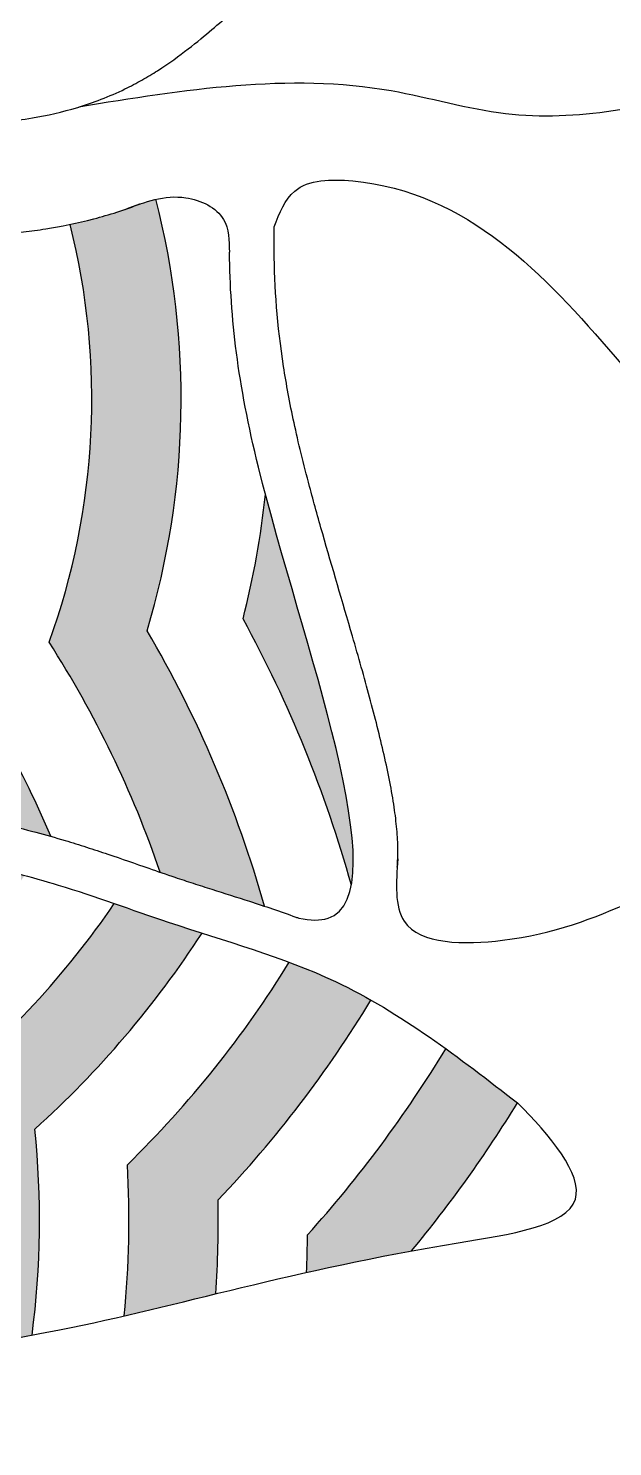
# Model space of a CAD drawing. Header units: millimetres. Extents: x 2483 to 3130, y 1137 to 1428.
# Drawn here: x 2621.2 to 2699.6, y 1137.4 to 1327.9 of the extents above; entities that cross this region are included whole.
import ezdxf

# ---------------------------------------------------------------- set-up
doc = ezdxf.new("R2010")
doc.units = ezdxf.units.MM

msp = doc.modelspace()

# ---------------------------------------------------------------- hatches: boundary and pattern name
h = msp.add_hatch(color=256)
h.dxf.hatch_style = 1
edge = h.paths.add_edge_path()
edge.add_spline(control_points=[(2620.698366093866, 1214.143206657129), (2618.50897721706, 1214.725965253824), (2614.187647174786, 1215.759097920625), (2609.834430394525, 1216.589358140861), (2607.697812859793, 1216.980467882569)], knot_values=[127.620536896447, 127.620536896447, 127.620536896447, 127.620536896447, 134.413307139255, 140.9332693167266, 140.9332693167266, 140.9332693167266, 140.9332693167266], degree=3, periodic=0)
edge.add_arc((2533.706947337746, 1278.147058594316), 96.0000000000004, 300.2736768266732, 320.42022334983454, ccw=False)
edge.add_arc((2502.689786253603, 1167.86257847656), 84.00000000000006, -14.239849164444877, 19.020589096076208, ccw=False)
edge.add_spline(control_points=[(2584.108844620464, 1147.200126186146), (2588.365041435542, 1147.688055951437), (2592.588170638723, 1148.18023399883), (2596.757333230432, 1148.697594632005)], knot_values=[112.0083915872595, 112.0083915872595, 112.0083915872595, 112.0083915872595, 124.6694013598265, 124.6694013598265, 124.6694013598265, 124.6694013598265], degree=3, periodic=0)
edge.add_arc((2502.689786253604, 1167.86257847656), 95.99999999999983, 348.484369832625, 373.3296334963377)
edge.add_arc((2533.706947337747, 1278.147058594316), 107.9999999999999, 305.2921690933505, 323.6562599186352)
edge = h.paths.add_edge_path()
edge.add_spline(control_points=[(2644.510621139247, 1206.407628208434), (2642.994218977446, 1206.889936800871), (2639.039919973985, 1208.156543175722), (2635.140179294655, 1209.533328101893), (2632.732300021305, 1210.368156818788)], knot_values=[153.5549942419924, 153.5549942419924, 153.5549942419924, 153.5549942419924, 158.3055153348447, 165.9543537232853, 165.9543537232853, 165.9543537232853, 165.9543537232853], degree=3, periodic=0)
edge.add_arc((2533.706947337746, 1278.147058594315), 120, 309.0618791120553, 325.6099169518409, ccw=False)
edge.add_arc((2502.689786253603, 1167.86257847656), 108.0000000000004, -9.319690029592778, 9.114779414646819, ccw=False)
edge.add_spline(control_points=[(2609.264199433545, 1150.372739845203), (2613.49678267205, 1150.991213329702), (2617.6467690461, 1151.660699261687), (2621.690091718754, 1152.405305133547)], knot_values=[137.5207579200151, 137.5207579200151, 137.5207579200151, 137.5207579200151, 150.7916316454585, 150.7916316454585, 150.7916316454585, 150.7916316454585], degree=3, periodic=0)
edge.add_arc((2502.689786253603, 1167.862578476561), 119.9999999999999, 352.5991324998608, 365.8446574979534)
edge.add_arc((2533.706947337746, 1278.147058594316), 131.9999999999999, 312.0197426654964, 327.0791103694992)
edge = h.paths.add_edge_path()
edge.add_spline(control_points=[(2667.186608275738, 1197.405618702036), (2665.628505668513, 1198.287847830077), (2662.0621815, 1200.154187886187), (2658.331116412211, 1201.691857603963), (2656.226054322389, 1202.482876687116)], knot_values=[178.2789692556262, 178.2789692556262, 178.2789692556262, 178.2789692556262, 183.6847591656331, 190.4449937506018, 190.4449937506018, 190.4449937506018, 190.4449937506018], degree=3, periodic=0)
edge.add_arc((2533.706947337746, 1278.147058594316), 144.0000000000003, 314.41251451447704, 328.301747076832, ccw=False)
edge.add_arc((2502.689786253603, 1167.862578476561), 132, -5.595817233964908, 3.223469161512014, ccw=False)
edge.add_spline(control_points=[(2634.060743049109, 1154.991226153148), (2638.110697226308, 1155.925918302417), (2642.152091197519, 1156.923532460556), (2646.347945664958, 1157.946266937391)], knot_values=[164.6646969356746, 164.6646969356746, 164.6646969356746, 164.6646969356746, 178.4974555014604, 178.4974555014604, 178.4974555014604, 178.4974555014604], degree=3, periodic=0)
edge.add_arc((2502.689786253604, 1167.862578476559), 143.9999999999991, 356.0512999113427, 361.0704095623331)
edge.add_arc((2533.706947337746, 1278.147058594315), 155.9999999999993, 316.3930233603217, 328.8303842361409)
edge = h.paths.add_edge_path()
edge.add_spline(control_points=[(2686.868995846934, 1183.588151576155), (2683.685641476152, 1186.056747568902), (2680.502287105371, 1188.525343561649), (2677.254324927188, 1190.865042192341)], knot_values=[202.4675027062139, 202.4675027062139, 202.4675027062139, 202.4675027062139, 214.414360493133, 214.414360493133, 214.414360493133, 214.414360493133], degree=3, periodic=0)
edge.add_arc((2533.706947337746, 1278.147058594315), 167.9999999999992, 318.0620982219449, 328.6988801715317, ccw=False)
edge.add_arc((2502.689786253603, 1167.862578476565), 156.0000000000012, 357.4132651179005, 359.2675920397356, ccw=False)
edge.add_spline(control_points=[(2658.530829344758, 1160.822032455053), (2662.915833234329, 1161.805774189195), (2667.575772402992, 1162.780618319133), (2672.6498813156, 1163.714278773034)], knot_values=[191.3066092016678, 191.3066092016678, 191.3066092016678, 191.3066092016678, 204.4309286822646, 204.4309286822646, 204.4309286822646, 204.4309286822646], degree=3, periodic=0)
edge.add_arc((2533.706947337746, 1278.147058594316), 180.0000000000005, 320.5252827532544, 328.3097230701752)
edge = h.paths.add_edge_path()
edge.add_arc((2533.706947337747, 1278.147058594316), 83.9999999999998, 336.0566219388443, 375.1733686430577)
edge.add_spline(control_points=[(2614.778560928299, 1300.133269496253), (2614.591259187981, 1300.124680776238), (2614.40510365408, 1300.116703448241), (2613.012170896885, 1300.060920085922), (2611.850319001778, 1300.037224148054), (2609.829587394974, 1300.024111847938), (2608.954190769898, 1300.029203155172), (2607.273864024234, 1300.052595991788), (2606.464201709814, 1300.070866154831), (2605.169890636332, 1300.107354166473), (2604.668994406143, 1300.123451525489), (2603.695330312147, 1300.157173884481), (2603.222193153818, 1300.174790431101), (2602.586690779901, 1300.199308474893), (2602.413497662492, 1300.206083237626), (2602.242349857506, 1300.212837562087)], knot_values=[234.9063835238621, 234.9063835238621, 234.9063835238621, 234.9063835238621, 235.2495275517853, 235.2495275517853, 237.4889355456455, 237.4889355456455, 239.3181266239894, 239.3181266239894, 241.1473177023333, 241.1473177023333, 242.3535846476054, 242.3535846476054, 243.5598515928774, 243.5598515928774, 244.0194121454019, 244.0194121454019, 244.0194121454019, 244.0194121454019], degree=3, periodic=0)
edge.add_arc((2533.706947337746, 1278.147058594316), 72.0000000000001, -29.414144750650223, 17.846573480251777, ccw=False)
edge.add_arc((2502.689786253604, 1167.86257847656), 120.0000000000001, 27.229903928614476, 38.63567187497853, ccw=False)
edge.add_spline(control_points=[(2609.39110817664, 1222.770026968332), (2610.609715637444, 1222.544929918744), (2611.836208935937, 1222.312046057055), (2614.585988245168, 1221.762283430939), (2616.116082352865, 1221.436035137372), (2619.163412692047, 1220.73228386581), (2620.683734244665, 1220.355485418528), (2622.871093015369, 1219.774014430286), (2623.542432729487, 1219.590162280153), (2624.21253939808, 1219.401112295311)], knot_values=[128.2348248742962, 128.2348248742962, 128.2348248742962, 128.2348248742962, 131.8954677774063, 131.8954677774063, 136.3931024597487, 136.3931024597487, 140.8907371420911, 140.8907371420911, 142.8869487877295, 142.8869487877295, 142.8869487877295, 142.8869487877295], degree=3, periodic=0)
edge.add_arc((2502.689786253603, 1167.86257847656), 131.9999999999998, 22.98209422077136, 35.25600052406796)
edge = h.paths.add_edge_path()
edge.add_arc((2533.706947337746, 1278.147058594316), 108.0000000000009, 343.2432243778454, 374.3794042036919)
edge.add_spline(control_points=[(2638.323576659992, 1304.967962181837), (2636.927807641327, 1304.65074978888), (2635.560846983206, 1304.136794590009), (2634.193886325084, 1303.622839391138)], knot_values=[0, 0, 0, 0, 4.285220427099667, 4.285220427099667, 4.285220427099667, 4.285220427099667], degree=3, periodic=0)
edge.add_spline(control_points=[(2636.264565845653, 1304.374801414205), (2635.569772780022, 1304.107593511962), (2634.879156993098, 1303.857301226049), (2634.193886325078, 1303.622839391137)], knot_values=[253.9826592727421, 253.9826592727421, 253.9826592727421, 253.9826592727421, 254.9073701124874, 254.9073701124874, 254.9073701124874, 254.9073701124874], degree=3, periodic=0)
edge.add_spline(control_points=[(2634.193886325078, 1303.622839391137), (2632.764786098748, 1303.13388009815), (2631.358932419862, 1302.713769288572), (2628.902922761326, 1302.067364891399), (2627.838772428853, 1301.818537779041), (2626.797840243811, 1301.600963556)], knot_values=[250.5306041838057, 250.5306041838057, 250.5306041838057, 250.5306041838057, 252.4590457938783, 252.4590457938783, 253.982659272742, 253.982659272742, 253.982659272742, 253.982659272742], degree=3, periodic=0)
edge.add_arc((2533.706947337746, 1278.147058594315), 96.00000000000075, -19.892207107837407, 14.141149772106019, ccw=False)
edge.add_arc((2502.689786253603, 1167.862578476561), 144.0000000000001, 18.92941922540922, 32.61763162536141, ccw=False)
edge.add_spline(control_points=[(2638.90210997364, 1214.576632751349), (2639.561383692707, 1214.349178275175), (2640.218063345417, 1214.124296533511), (2641.688584486906, 1213.627429515025), (2642.50014257531, 1213.358553532047), (2644.144865720648, 1212.822970020797), (2644.974417082021, 1212.556991456829), (2647.481254366386, 1211.758034623231), (2649.176723405084, 1211.22413594624), (2651.551726594884, 1210.45554788495), (2652.218367249493, 1210.237593904507), (2652.886762503183, 1210.015494454974)], knot_values=[158.0135079123429, 158.0135079123429, 158.0135079123429, 158.0135079123429, 160.1305679019957, 160.1305679019957, 162.7695837252647, 162.7695837252647, 165.4085995485337, 165.4085995485337, 170.6866311950716, 170.6866311950716, 172.7363797738264, 172.7363797738264, 172.7363797738264, 172.7363797738264], degree=3, periodic=0)
edge.add_arc((2502.689786253603, 1167.86257847656), 156.0000000000001, 15.67682295409743, 30.4876685221748)
h = msp.add_hatch(color=256)
h.dxf.hatch_style = 1
edge = h.paths.add_edge_path()
edge.add_spline(control_points=[(2664.559266961885, 1212.83224842455), (2666.410105422511, 1222.788226736418), (2657.943587246646, 1246.737051445859), (2653.021711450793, 1265.341315169525)], knot_values=[192.8862550865528, 192.8862550865528, 192.8862550865528, 192.8862550865528, 237.7065246197363, 237.7065246197363, 237.7065246197363, 237.7065246197363], degree=3, periodic=0)
edge.add_arc((2533.706947337746, 1278.147058594316), 120.0000000000011, 345.7488584538237, 353.87404310839895, ccw=False)
edge.add_arc((2502.689786253603, 1167.862578476561), 168.0000000000005, 15.526058077600396, 28.72575044253381, ccw=False)

# ---------------------------------------------------------------- linework, layer by layer
for centre, radius, start, end in [((2533.706947337746, 1278.147058594316), 108.0000000000008, 343.2432243778476, 14.37940420368448), ((2533.706947337746, 1278.147058594316), 96.00000000000081, 340.107792892154, 14.14114977210279), ((2533.706947337746, 1278.147058594316), 120.0000000000008, 345.7488584538273, 353.8741800295235), ((2502.689786253603, 1167.86257847656), 168, 15.52605807759804, 28.72575044252627), ((2502.689786253603, 1167.86257847656), 156, 15.67682295409198, 30.48766852217561), ((2502.689786253603, 1167.86257847656), 132, 22.98209422077126, 35.25600052407331), ((2502.689786253603, 1167.86257847656), 144, 18.92941922541117, 32.61763162536145), ((2533.706947337746, 1278.147058594316), 120, 309.0618791120568, 325.6099169518458), ((2533.706947337746, 1278.147058594316), 132, 312.0197426654997, 327.0791103695001), ((2533.706947337746, 1278.147058594316), 144, 314.4125145144819, 328.3017470768297), ((2533.706947337746, 1278.147058594316), 156, 316.3930233603332, 328.83038423614), ((2533.706947337746, 1278.147058594316), 168, 318.0620982219533, 328.6988801715278), ((2533.706947337746, 1278.147058594316), 180, 320.5252827532483, 328.3097230701778), ((2502.689786253603, 1167.86257847656), 120, 352.5991324998636, 5.844657497958778), ((2502.689786253603, 1167.86257847656), 132, 354.4041827660418, 3.223469161512174), ((2502.689786253603, 1167.86257847656), 144, 356.0512999113428, 1.07040956233351), ((2502.689786253603, 1167.86257847656), 156, 357.4132651179028, 359.2675920397429)]:
    msp.add_arc(centre, radius, start, end)
for points, knots in [([(2521.87524944917, 1362.811367163921), (2521.890877414148, 1362.796566365305), (2521.924965722824, 1362.763164523778), (2522.083394897755, 1362.588855472965), (2522.263341207833, 1362.373741697333), (2522.752827826819, 1361.687672247633), (2523.061004635523, 1361.217598931532), (2523.781017108348, 1360.019400034978), (2524.192480711311, 1359.292081779309), (2525.11747409133, 1357.60209176385), (2525.631009509251, 1356.639724522411), (2526.417269065579, 1355.189921710538), (2526.634415110248, 1354.79178932534), (2527.049604964909, 1354.039408487783), (2527.243324532963, 1353.691755477742), (2527.633434438799, 1352.999172793065), (2527.830982481279, 1352.652111849342), (2528.431392913854, 1351.608972041658), (2528.842015709499, 1350.910936016769), (2530.107432286849, 1348.811805893414), (2530.995667461592, 1347.405656395632), (2533.620352118962, 1343.485054690081), (2535.471449224353, 1340.971403819822), (2539.626373752244, 1336.054340651692), (2541.931525904394, 1333.648837856365), (2545.752179549534, 1330.324236374536), (2547.035328121599, 1329.295954943409), (2548.976202711853, 1327.886403841996), (2549.576602550266, 1327.468873204652), (2550.780586991892, 1326.667357687451), (2551.386860106566, 1326.281299044015), (2553.215527595717, 1325.166228844338), (2554.447679512774, 1324.480412311503), (2558.365426367184, 1322.480077866665), (2561.070862599506, 1321.363770430467), (2566.438370164051, 1319.525195948056), (2569.101321624034, 1318.801756619429), (2574.344035034675, 1317.635204565549), (2576.924666873222, 1317.19185759709), (2581.988361796083, 1316.492022300053), (2584.471896805386, 1316.235664790619), (2590.509038136964, 1315.739194049689), (2593.999240810457, 1315.566273414863), (2598.538664922539, 1315.37276920139), (2599.713993644108, 1315.325981824869), (2601.407765678449, 1315.258262754187), (2601.94006281879, 1315.236746703049), (2603.03938607053, 1315.192911652363), (2603.601067645315, 1315.170935031556), (2605.321477442481, 1315.108294811739), (2606.51545581236, 1315.07075731031), (2609.821003111691, 1315.011443946888), (2612.015013977149, 1315.015040300901), (2616.673974349056, 1315.24413309419), (2619.141356153345, 1315.469019959976), (2623.698621509669, 1316.239434118272), (2625.730942883202, 1316.693014206182), (2629.899599433978, 1317.955424865726), (2632.036461347047, 1318.766107933023), (2634.936235035463, 1320.174711012616), (2635.713655796152, 1320.583733007625), (2637.172999293311, 1321.408472562701), (2637.864089841885, 1321.827397074214), (2640.070302292298, 1323.237522611128), (2641.424243847503, 1324.227630727655), (2643.833977624416, 1326.098046670714), (2644.89066887871, 1326.979679095547), (2646.771516151839, 1328.572939905863), (2647.595743791541, 1329.284986772201), (2649.032357969083, 1330.495957153647), (2649.644530777966, 1330.9944236058), (2650.635958519792, 1331.752960059874), (2651.014155595488, 1332.011826027672), (2651.348076659467, 1332.22044747916), (2651.421137966724, 1332.262843884672), (2651.492635743403, 1332.30250059673), (2651.510002296987, 1332.311770053115), (2651.54301616994, 1332.328981302866), (2651.569789770151, 1332.342439978243), (2651.652303183936, 1332.381191357101), (2651.705806329926, 1332.405312572955), (2651.905555839281, 1332.490111198182), (2652.091298915763, 1332.563144491051), (2652.777433211717, 1332.804609884644), (2653.411834982979, 1332.999695479623), (2655.046219410258, 1333.442198647896), (2656.044864263255, 1333.689544679323), (2658.376084349386, 1334.268650745435), (2659.708793898618, 1334.600462865759), (2661.590529814426, 1335.12984692977), (2661.996720528119, 1335.247324353663), (2662.953190504094, 1335.533976357385), (2663.493672598609, 1335.703253507555), (2664.562154211995, 1336.052195977768), (2665.092387757496, 1336.232524577081), (2666.670904155603, 1336.790269687633), (2667.706987556773, 1337.184441833787), (2670.765734780804, 1338.427567735054), (2672.738715481368, 1339.337022442579), (2678.430374776875, 1342.243388986639), (2681.95585479783, 1344.427923073661), (2688.546157945114, 1349.09264478086), (2691.61240022841, 1351.573574535606), (2695.613789379846, 1355.126334782505), (2696.71336366814, 1356.140243456599), (2698.360420372165, 1357.709280988043), (2698.927728358267, 1358.259414664568), (2700.538078400225, 1359.846821586959), (2701.596206299794, 1360.921853407061), (2704.674413609534, 1364.186171747327), (2706.69550312444, 1366.499663159439), (2709.572987865794, 1370.244253215601), (2710.484663316483, 1371.502987397532), (2712.054053045149, 1373.833516830569), (2712.723332243157, 1374.884558255827), (2714.015482598328, 1377.049640595331), (2714.632795075269, 1378.153954656122), (2716.393652738317, 1381.530207361754), (2717.446389391097, 1383.865559695927), (2718.868091126682, 1387.613758740031), (2719.332213726561, 1388.972029050611), (2720.069358149854, 1391.402144146198), (2720.361494032495, 1392.464399469413), (2720.836806792865, 1394.39588827221), (2721.030064554975, 1395.260616782829), (2721.308957156674, 1396.652065054792), (2721.406500234679, 1397.173994469068), (2721.568836949104, 1398.111461944529), (2721.635816979858, 1398.524532951119), (2721.758957584961, 1399.333048431145), (2721.815564066628, 1399.73091709611), (2721.972527139921, 1400.904976061634), (2722.060073840935, 1401.661600757298), (2722.286095858601, 1403.851227669652), (2722.388684355359, 1405.20408672303), (2722.558216083299, 1407.688176265504), (2722.625142397535, 1408.819610635606), (2722.760936861303, 1410.848203268842), (2722.82989650382, 1411.745200042448), (2722.983563067516, 1413.285628538733), (2723.068347069006, 1413.928425871623), (2723.24036023996, 1414.945934974581), (2723.327143520321, 1415.319495912395), (2723.416017486562, 1415.637510718686), (2723.434118650744, 1415.69758750168), (2723.464136722459, 1415.791713524953), (2723.477587128066, 1415.831660014976), (2723.509154128588, 1415.920713034231), (2723.526542464819, 1415.967534264813), (2723.584083730057, 1416.115071298818), (2723.629626915562, 1416.222893002642), (2723.791906391637, 1416.574970895236), (2723.93460597724, 1416.848155631965), (2724.42626508551, 1417.664330847401), (2724.85088871117, 1418.266497633546), (2725.949700661724, 1419.577658942739), (2726.62292997, 1420.285561706709), (2728.179135377948, 1421.726856612924), (2729.061450959149, 1422.460110185733), (2730.545757260702, 1423.571672720911), (2731.097752578773, 1423.962982172134), (2732.172129644332, 1424.68511729602), (2732.670589345495, 1425.004041675533), (2733.633371540401, 1425.588066373994), (2734.099592981346, 1425.85443338999), (2735.443862571488, 1426.575224815649), (2736.266652952269, 1426.950076161319), (2737.728282672339, 1427.507729040786), (2738.365515837175, 1427.690956567689), (2739.071954189289, 1427.838899174479), (2739.222172992614, 1427.866306570691), (2739.654259788742, 1427.934186683873), (2739.967660257488, 1427.968180599778), (2740.652095746702, 1428.00642590278), (2741.022456205058, 1428.010510809664), (2742.251623742312, 1427.964880004302), (2743.202661084231, 1427.8497356285), (2745.264478716292, 1427.409247087608), (2746.373896834197, 1427.084038760111), (2748.065381125241, 1426.446069068164), (2748.633280435279, 1426.209397748002), (2750.195379506581, 1425.494322180811), (2751.13430813125, 1424.980529906401), (2752.743655853158, 1423.944797394379), (2753.412567340136, 1423.423521267793), (2754.335318071869, 1422.577575147707), (2754.644967295852, 1422.235661341371), (2754.929808700428, 1421.872600222554), (2754.986073970323, 1421.796692594956), (2755.070226060484, 1421.677233271807), (2755.101469031788, 1421.631025947246), (2755.187155175079, 1421.499432565317), (2755.257137325523, 1421.384910270277), (2755.426362164239, 1421.081015269327), (2755.524328363924, 1420.893516479675), (2755.870156845721, 1420.177437608229), (2756.157260804159, 1419.505439471984), (2756.799513965449, 1417.806531734641), (2757.154345373677, 1416.781204435146), (2757.947306529838, 1414.414386032801), (2758.385500577547, 1413.073220211479), (2759.102792005596, 1411.001188443408), (2759.319408827635, 1410.388200826194), (2759.701814976047, 1409.342593935026), (2759.858753862802, 1408.922226954242), (2760.162660905954, 1408.129330828472), (2760.30764568453, 1407.759312584329), (2760.598817580524, 1407.032398080303), (2760.746170205974, 1406.672323115029), (2761.192916209335, 1405.602125427017), (2761.496991569641, 1404.902036013671), (2762.423266142564, 1402.840685215375), (2763.059409774913, 1401.518389689164), (2765.11296655935, 1397.451105618414), (2766.556176873549, 1394.887289443589), (2769.322969850167, 1390.123033020873), (2770.647011820656, 1387.921751054608), (2773.046716248402, 1383.814018960095), (2774.121942433646, 1381.908245705585), (2775.297619496951, 1379.622771870765), (2775.546590796016, 1379.1240504204), (2775.953372043703, 1378.280515629911), (2776.116750994328, 1377.932429836089), (2776.441852023342, 1377.22031067496), (2776.602106574741, 1376.859434255157), (2777.076092611131, 1375.762471097047), (2777.383043173579, 1375.012032372605), (2778.277703877381, 1372.704977724682), (2778.839100264261, 1371.092443645854), (2780.39562898064, 1366.157812913251), (2781.301742999822, 1362.650469943916), (2782.969447576035, 1355.272941551423), (2783.731238171272, 1351.404337318868), (2784.859172074571, 1345.560187841341), (2785.220369986304, 1343.67346344556), (2785.827729804487, 1340.572620333918), (2786.066269516967, 1339.370157712894), (2786.567518593161, 1336.920693851408), (2786.829818011638, 1335.676331220568), (2787.768797943203, 1331.429274670206), (2788.526648554499, 1328.322939684653), (2790.394608975381, 1321.846518447116), (2791.505454054652, 1318.478957716397), (2792.89130945186, 1314.896909868214), (2792.931109159658, 1314.794322156648), (2793.022167637721, 1314.561769586217), (2793.072561300977, 1314.434044592754), (2793.239787144426, 1314.016555877866), (2793.372387407516, 1313.692618180432), (2793.764057413175, 1312.786996090197), (2794.051648667938, 1312.154541176241), (2794.81998157811, 1310.671379796827), (2795.29991031584, 1309.818777609592), (2796.439362741673, 1308.126790407732), (2797.0262542709, 1307.33570282366), (2798.484388197468, 1305.662507015611), (2799.357824050915, 1304.779166295383), (2800.725684586142, 1303.647107379163), (2801.054994302152, 1303.388908425499), (2801.68541618303, 1302.9240462994), (2801.982467730412, 1302.715793192937), (2802.574951508273, 1302.321430192546), (2802.872959016831, 1302.133317561829), (2803.768577913137, 1301.596490547723), (2804.367667189473, 1301.275452974321), (2806.08314770233, 1300.448124021781), (2807.179847848434, 1300.034487102334), (2809.242660534586, 1299.40580333771), (2810.209357984309, 1299.189495897483), (2811.989915892408, 1298.885405498859), (2812.804600466852, 1298.797246483009), (2814.290391203887, 1298.695213683705), (2814.962006980222, 1298.681415199358), (2816.550086873772, 1298.695733608602), (2817.36975756788, 1298.753113141415), (2818.762862468048, 1298.88455063649), (2819.336613443628, 1298.959775764409), (2820.278613499952, 1299.092661526967), (2820.646811233661, 1299.150765892902), (2821.042946114533, 1299.212150209888), (2821.147791871207, 1299.228302912758), (2821.285921813798, 1299.249104756634), (2821.330408038086, 1299.255640254251), (2821.398146569602, 1299.26534402761), (2821.4317160127, 1299.270000273104), (2821.531645858693, 1299.283416425258), (2821.597227258726, 1299.291624711281), (2821.791845521373, 1299.314282951249), (2821.918753332806, 1299.32678220194), (2822.299097614134, 1299.357824349697), (2822.552282229802, 1299.370126541103), (2823.256493954926, 1299.382161847), (2823.74008089592, 1299.370589559687), (2824.631415613386, 1299.314715581825), (2824.947745793296, 1299.290451498501), (2825.524760472733, 1299.239343861668), (2825.767620115289, 1299.216210563482), (2826.243396139991, 1299.168370634935), (2826.473485557855, 1299.144341716609), (2826.926296738259, 1299.0954209536), (2827.152458617278, 1299.070153467542), (2827.830031117952, 1298.991872774305), (2828.280529003628, 1298.936380233331), (2829.626898233599, 1298.759568896789), (2830.517646955677, 1298.627896138203), (2833.157457494077, 1298.188817434486), (2834.873915085645, 1297.836952819876), (2838.538177382446, 1296.913382904208), (2840.446088671157, 1296.309290227674), (2843.940660708899, 1294.927856072702), (2845.52567120845, 1294.15199311046), (2847.200821301161, 1293.144066284529), (2847.458713250927, 1292.982725962002), (2847.917372335311, 1292.684431856899), (2848.120049679424, 1292.548332191536), (2848.441463580693, 1292.325500027282), (2848.562560457526, 1292.239869154937), (2848.786484012463, 1292.078368491931), (2848.889652412251, 1292.002664478768), (2849.056222347499, 1291.878308885747), (2849.115631415641, 1291.833489505149), (2849.269067617032, 1291.716537460106), (2849.360481381072, 1291.646336729342), (2849.678513402254, 1291.40126653322), (2849.948536360774, 1291.191816869908), (2850.754213872262, 1290.579123392339), (2851.353056874707, 1290.130346046233), (2852.865845256555, 1289.094551618307), (2853.78096625728, 1288.505687607512), (2855.338384647933, 1287.65971844093), (2855.802078654438, 1287.421942394842), (2856.619688574759, 1287.034536609121), (2856.953917486266, 1286.883687382827), (2857.600616658313, 1286.608576124661), (2857.908143861492, 1286.484292753718), (2858.517246888356, 1286.251087994197), (2858.822002016976, 1286.140771987792), (2859.735241310158, 1285.828450949555), (2860.342656018848, 1285.645124222011), (2862.148853324079, 1285.16587648989), (2863.348284662184, 1285.067375605737), (2865.605600427623, 1284.644882190464), (2866.698785490005, 1284.573022370095), (2868.777998945866, 1284.540015781599), (2869.764342532573, 1284.578641209788), (2872.246249597948, 1284.779251755911), (2873.647758205324, 1285.004123651021), (2876.201124557024, 1285.537181219122), (2877.354293292969, 1285.846243724793), (2879.462871697949, 1286.483751786166), (2880.418554998411, 1286.812879769365), (2882.133513266892, 1287.440929189455), (2882.898461277761, 1287.740846960831), (2883.590868060747, 1288.019132248125)], [149.5236378840183, 149.5236378840183, 149.5236378840183, 149.5236378840183, 151.1878247450749, 151.1878247450749, 154.4390922755405, 154.4390922755405, 157.690359806006, 157.690359806006, 160.9416273364716, 160.9416273364716, 164.1928948669371, 164.1928948669371, 165.3674284849722, 165.3674284849722, 166.3443859158526, 166.3443859158526, 167.321343346733, 167.321343346733, 169.2752582084937, 169.2752582084937, 173.1830879320152, 173.1830879320152, 180.1783444180067, 180.1783444180067, 187.1736009039981, 187.1736009039981, 190.447017861972, 190.447017861972, 191.8662920088134, 191.8662920088134, 193.2855661556549, 193.2855661556549, 196.1241144493379, 196.1241144493379, 202.2673863729655, 202.2673863729655, 208.4106582965932, 208.4106582965932, 214.5539302202208, 214.5539302202208, 220.6972021438485, 220.6972021438485, 229.8174382319891, 229.8174382319891, 233.0722406249102, 233.0722406249102, 234.5911103079399, 234.5911103079399, 236.1099799909695, 236.1099799909695, 239.1477193570288, 239.1477193570288, 244.2037754025862, 244.2037754025862, 249.2598314481435, 249.2598314481435, 253.062215710286, 253.062215710286, 256.8645999724286, 256.8645999724286, 258.2383854285761, 258.2383854285761, 259.6121708847235, 259.6121708847235, 262.859810961089, 262.859810961089, 266.1074510374544, 266.1074510374544, 269.3550911138198, 269.3550911138198, 272.6027311901852, 272.6027311901852, 275.8503712665507, 275.8503712665507, 277.1542824821079, 277.1542824821079, 277.7364606294954, 277.7364606294954, 278.6762999329786, 278.6762999329786, 279.6161392364619, 279.6161392364619, 281.4958178434284, 281.4958178434284, 284.9611256700388, 284.9611256700388, 288.4264334966492, 288.4264334966492, 291.8917413232596, 291.8917413232596, 292.8133888148965, 292.8133888148965, 294.0071030245732, 294.0071030245732, 295.2008172342499, 295.2008172342499, 297.5882456536032, 297.5882456536032, 302.3631024923099, 302.3631024923099, 311.8358894061964, 311.8358894061964, 321.308676320083, 321.308676320083, 325.0353232050516, 325.0353232050516, 327.0384083574464, 327.0384083574464, 330.795368774242, 330.795368774242, 337.9705955927448, 337.9705955927448, 341.3883639259246, 341.3883639259246, 344.0333112836613, 344.0333112836613, 346.678258641398, 346.678258641398, 351.9681533568714, 351.9681533568714, 354.8921332589839, 354.8921332589839, 357.1136271357115, 357.1136271357115, 358.8849799341936, 358.8849799341936, 359.9396909958136, 359.9396909958136, 360.7702935731813, 360.7702935731813, 361.6008961505491, 361.6008961505491, 363.2621013052846, 363.2621013052846, 366.5845116147556, 366.5845116147556, 369.9069219242265, 369.9069219242265, 373.2293322336975, 373.2293322336975, 376.5517425431685, 376.5517425431685, 379.8741528526394, 379.8741528526394, 380.8092948549834, 380.8092948549834, 381.6015302208519, 381.6015302208519, 382.3937655867204, 382.3937655867204, 383.9782363184575, 383.9782363184575, 387.1471777819316, 387.1471777819316, 392.400857242354, 392.400857242354, 397.6545367027763, 397.6545367027763, 402.9082161631987, 402.9082161631987, 405.8255440722684, 405.8255440722684, 408.4300189396677, 408.4300189396677, 411.034493807067, 411.034493807067, 416.2434435418656, 416.2434435418656, 421.4523932766642, 421.4523932766642, 422.9431002999219, 422.9431002999219, 425.9245143464371, 425.9245143464371, 428.9059283929524, 428.9059283929524, 435.1519711383668, 435.1519711383668, 441.3980138837811, 441.3980138837811, 444.4607964782147, 444.4607964782147, 450.2627511287018, 450.2627511287018, 456.0647057791889, 456.0647057791889, 460.7319877137424, 460.7319877137424, 462.0651568138372, 462.0651568138372, 462.9776502947555, 462.9776502947555, 464.8026372565922, 464.8026372565922, 466.6276242184288, 466.6276242184288, 470.5994290306397, 470.5994290306397, 474.5712338428505, 474.5712338428505, 478.5430386550614, 478.5430386550614, 480.1267613928938, 480.1267613928938, 481.1543449339393, 481.1543449339393, 482.0263557511826, 482.0263557511826, 482.8983665684258, 482.8983665684258, 484.6423882029124, 484.6423882029124, 488.1304314718855, 488.1304314718855, 495.7737547802566, 495.7737547802566, 503.4170780886277, 503.4170780886277, 511.0604013969988, 511.0604013969988, 513.2528291694177, 513.2528291694177, 514.8467512555524, 514.8467512555524, 516.440673341687, 516.440673341687, 519.6285175139562, 519.6285175139562, 526.0042058584946, 526.0042058584946, 538.3586421255098, 538.3586421255098, 550.7130783925251, 550.7130783925251, 556.4880877954104, 556.4880877954104, 560.1056257141942, 560.1056257141942, 563.723163632978, 563.723163632978, 572.234840013546, 572.234840013546, 580.746516394114, 580.746516394114, 580.9807114870363, 580.9807114870363, 581.2149065799586, 581.2149065799586, 581.6832967658031, 581.6832967658031, 582.3572844133191, 582.3572844133191, 583.0312720608351, 583.0312720608351, 583.5383792322849, 583.5383792322849, 584.0454864037347, 584.0454864037347, 584.1962749066685, 584.1962749066685, 584.3207533972894, 584.3207533972894, 584.4452318879104, 584.4452318879104, 584.6941888691523, 584.6941888691523, 585.1663311748541, 585.1663311748541, 585.638473480556, 585.638473480556, 586.1106157862578, 586.1106157862578, 586.5827580919596, 586.5827580919596, 587.3407851494871, 587.3407851494871, 588.0988122070147, 588.0988122070147, 588.8568392645423, 588.8568392645423, 589.216818679254, 589.216818679254, 589.4693816448003, 589.4693816448003, 589.7219446103466, 589.7219446103466, 590.2270705414393, 590.2270705414393, 591.2373224036246, 591.2373224036246, 593.2578261279954, 593.2578261279954, 596.4272778096694, 596.4272778096694, 597.9512372537039, 597.9512372537039, 598.9557273595511, 598.9557273595511, 599.8081103762697, 599.8081103762697, 600.6604933929883, 600.6604933929883, 602.3652594264255, 602.3652594264255, 605.7747914932999, 605.7747914932999, 612.5938556270486, 612.5938556270486, 620.9933874797335, 620.9933874797335, 629.3929193324185, 629.3929193324185, 630.96308343252, 630.96308343252, 632.2498377718222, 632.2498377718222, 633.0427025877519, 633.0427025877519, 633.7332861856004, 633.7332861856004, 634.1691763936755, 634.1691763936755, 634.6050666017505, 634.6050666017505, 635.4768470179008, 635.4768470179008, 636.7222011498648, 636.7222011498648, 637.9675552818287, 637.9675552818287, 638.4464972538241, 638.4464972538241, 638.7549530080162, 638.7549530080162, 639.0187148658848, 639.0187148658848, 639.2824767237535, 639.2824767237535, 639.8100004394909, 639.8100004394909, 640.8650478709657, 640.8650478709657, 641.9200953024405, 641.9200953024405, 642.9751427339153, 642.9751427339153, 644.7271608260355, 644.7271608260355, 646.4791789181558, 646.4791789181558, 648.231197010276, 648.231197010276, 649.9217897745114, 649.9217897745114, 649.9217897745114, 649.9217897745114]), ([(2567.35200130382, 1303.830918332326), (2567.446639832752, 1303.808702970881), (2567.541174818113, 1303.786662188932), (2569.99520969272, 1303.218351392776), (2572.294584121077, 1302.777825551259), (2576.765153111171, 1302.051219375583), (2578.932147585319, 1301.765113807623), (2583.14499722296, 1301.297446984528), (2585.184800963849, 1301.116998017889), (2589.136448225071, 1300.822451131016), (2591.051623871061, 1300.708688293026), (2593.87917406904, 1300.563749271403), (2594.840108191988, 1300.518892118423), (2596.636434392232, 1300.439610283683), (2597.476507221076, 1300.404515441989), (2598.924464364291, 1300.345531213356), (2599.538713424456, 1300.320999864725), (2600.571489286217, 1300.279717264824), (2600.991597019417, 1300.262803172188), (2601.856293388406, 1300.228127495014), (2602.301827139555, 1300.210298676497), (2603.222193153818, 1300.174790431101), (2603.695330312147, 1300.157173884481), (2604.668994406143, 1300.123451525489), (2605.169890636332, 1300.107354166473), (2606.464201709814, 1300.070866154831), (2607.273864024234, 1300.052595991788), (2608.954190769898, 1300.029203155172), (2609.829587394974, 1300.024111847938), (2611.850319001778, 1300.037224148054), (2613.012170896885, 1300.060920085922), (2615.203266425849, 1300.148667807509), (2616.21688705824, 1300.204001072823), (2618.325826449406, 1300.360377746882), (2619.41767301694, 1300.46145866381), (2621.51731595643, 1300.705554165854), (2622.516614652199, 1300.841089505059), (2625.583123180556, 1301.327586549234), (2627.742483339159, 1301.761945430798), (2632.016830018613, 1302.886923290326), (2634.120814034688, 1303.550343812837), (2636.264565845653, 1304.374801414205)], [207.6756031232369, 207.6756031232369, 207.6756031232369, 207.6756031232369, 207.8623287299286, 207.8623287299286, 212.5281844992107, 212.5281844992107, 217.1940402684928, 217.1940402684928, 221.8598960377749, 221.8598960377749, 226.5257518070569, 226.5257518070569, 229.0005048882263, 229.0005048882263, 231.2511016683495, 231.2511016683495, 232.9534101858425, 232.9534101858425, 234.1596771311146, 234.1596771311146, 235.3659440763866, 235.3659440763866, 236.5722110216586, 236.5722110216586, 237.7784779669307, 237.7784779669307, 239.6076690452746, 239.6076690452746, 241.4368601236185, 241.4368601236185, 243.6762681174787, 243.6762681174787, 245.4992372620837, 245.4992372620837, 247.3222064066887, 247.3222064066887, 248.8995434920156, 248.8995434920156, 252.0542176626694, 252.0542176626694, 254.9073701124874, 254.9073701124874, 254.9073701124874, 254.9073701124874]), ([(2670.709066747668, 1215.245867861835), (2670.783347394247, 1216.017789040972), (2670.81018572049, 1216.788098617611), (2670.798783954099, 1218.484314124113), (2670.747586240426, 1219.414083776047), (2670.576444051025, 1221.322814623171), (2670.456167011416, 1222.301535075609), (2669.979343540883, 1225.522201934265), (2669.51281710152, 1227.873376341242), (2668.387097188374, 1232.819636164436), (2667.727183149759, 1235.412722073686), (2666.288153513131, 1240.75526503677), (2665.508953026533, 1243.504174466987), (2663.378346614597, 1250.881394063726), (2661.987640973377, 1255.557123665924), (2660.090372868096, 1262.214092829567), (2659.498470062861, 1264.338303159047), (2658.545923184278, 1267.910263379294), (2658.165212265445, 1269.390801313049), (2657.469322574782, 1272.243288540613), (2657.152222672821, 1273.621290356263), (2656.286255197297, 1277.630677362414), (2655.822697738017, 1280.137151438643), (2654.601390052024, 1288.065924200276), (2654.247191481743, 1293.013695294846), (2654.170978100783, 1299.168247212574), (2654.170320836451, 1300.214823459191), (2654.180349441597, 1301.274014006818)], [194.9770355794496, 194.9770355794496, 194.9770355794496, 194.9770355794496, 197.4077959051976, 197.4077959051976, 200.255813402469, 200.255813402469, 203.1038308997404, 203.1038308997404, 209.3687543311229, 209.3687543311229, 215.6336777625053, 215.6336777625053, 221.8986011938878, 221.8986011938878, 232.2867165681353, 232.2867165681353, 237.3045233725466, 237.3045233725466, 241.0393901796846, 241.0393901796846, 244.7742569868227, 244.7742569868227, 252.2439906010988, 252.2439906010988, 269.484490947652, 269.484490947652, 272.9889194668651, 272.9889194668651, 272.9889194668651, 272.9889194668651]), ([(2657.520273941384, 1208.402694018873), (2659.050486390351, 1208.089907415213), (2672.475774175289, 1207.777223292887), (2651.293360092199, 1262.69331575706), (2648.309855309428, 1288.990174945966), (2648.186985094436, 1297.850648361362)], [176.1070164606878, 176.1070164606878, 176.1070164606878, 176.1070164606878, 182.4696621776959, 240.6889672934747, 269.2656264180532, 269.2656264180532, 269.2656264180532, 269.2656264180532]), ([(2559.485461496338, 1294.101952102245), (2559.481409129791, 1294.068109796327), (2559.477376279388, 1294.034280033066), (2559.261058613684, 1292.211637360123), (2559.102587692938, 1290.454580456534), (2558.872207134005, 1287.599126165527), (2558.790341744378, 1286.536741234388), (2558.634064190974, 1284.415850940655), (2558.560443884112, 1283.35260576501), (2558.36579541185, 1280.163504487444), (2558.271173304905, 1278.038100683039), (2558.22039175441, 1274.193075597795), (2558.243727683551, 1272.46514102785), (2558.403159096393, 1269.330892491702), (2558.523771488876, 1267.925425490883), (2558.866194759182, 1265.080987951839), (2559.084994351236, 1263.649273397812), (2559.589528658881, 1260.791101314087), (2559.873299533908, 1259.365604900683), (2560.29044605762, 1257.404226425833), (2560.402037259459, 1256.889624826681), (2560.628280638969, 1255.878499458247), (2560.743546108984, 1255.379508070863), (2561.099467940383, 1253.905535017688), (2561.350403286794, 1252.95359325179), (2561.873788758022, 1251.202040761513), (2562.142844986644, 1250.396433656443), (2562.685512423741, 1248.971578367557), (2562.95307051639, 1248.342100320284), (2563.39193644949, 1247.425561770951), (2563.548771367592, 1247.117765163365), (2563.877360142312, 1246.513109650978), (2564.051489901188, 1246.211703754867), (2564.602796505167, 1245.309746438396), (2565.008993481114, 1244.711394074209), (2566.708279877077, 1242.422192830023), (2568.260208947817, 1240.752504546631), (2570.705681750102, 1238.432519935543), (2571.441661058514, 1237.766594961178), (2572.937274078369, 1236.477980177814), (2573.698741086104, 1235.853611850766), (2576.020971755539, 1234.045316168432), (2577.619540364497, 1232.926279106411), (2580.924584659968, 1230.871339559773), (2582.632226620954, 1229.938316919415), (2585.287181204471, 1228.689836288783), (2586.208783996658, 1228.292022922923), (2587.906531473328, 1227.625400130316), (2588.680776728816, 1227.346378045889), (2590.266630746502, 1226.819809564857), (2591.074899300118, 1226.573306942406), (2593.54214526779, 1225.876236473232), (2595.243672909047, 1225.468337286403), (2598.632235937589, 1224.741674335038), (2600.31428589569, 1224.418989317588), (2605.627866823874, 1223.439085060379), (2609.314958511039, 1222.816118965755), (2614.585988245168, 1221.762283430939), (2616.116082352865, 1221.436035137372), (2619.163412692047, 1220.73228386581), (2620.683734244665, 1220.355485418528), (2623.515796145316, 1219.602631403819), (2624.828844640371, 1219.232905963177), (2627.103855150869, 1218.554401127158), (2628.067232787655, 1218.254485537685), (2629.970204113441, 1217.642718827958), (2630.912269851782, 1217.330367311248), (2633.714134452639, 1216.383945480792), (2635.54963485879, 1215.740645152353), (2638.54132892398, 1214.700297918834), (2639.710307848793, 1214.295859493478), (2641.688584486906, 1213.627429515025), (2642.50014257531, 1213.358553532047), (2644.144865720648, 1212.822970020797), (2644.974417082021, 1212.556991456829), (2647.481254366386, 1211.758034623231), (2649.176723405084, 1211.22413594624), (2652.940855101013, 1210.006004242232), (2655.016278873419, 1209.313167207759), (2657.23847711676, 1208.505915701575), (2657.379364545739, 1208.454455786215), (2657.520273941384, 1208.402694018872)], [17.74538572130219, 17.74538572130219, 17.74538572130219, 17.74538572130219, 17.85485696283133, 17.85485696283133, 23.64542255901649, 23.64542255901649, 26.94792245438946, 26.94792245438946, 30.25042234976242, 30.25042234976242, 36.85542214050836, 36.85542214050836, 42.35622588683841, 42.35622588683841, 47.0445476322748, 47.0445476322748, 51.73286937771119, 51.73286937771119, 56.29410133391426, 56.29410133391426, 57.91376764175526, 57.91376764175526, 59.53343394959625, 59.53343394959625, 62.77276656527823, 62.77276656527823, 65.75165055656743, 65.75165055656743, 68.3107341510199, 68.3107341510199, 69.66993002102079, 69.66993002102079, 71.02912589102168, 71.02912589102168, 73.74751763102344, 73.74751763102344, 81.47771928281647, 81.47771928281647, 84.68682337231168, 84.68682337231168, 87.89592746180689, 87.89592746180689, 94.31413564079733, 94.31413564079733, 100.8247915285895, 100.8247915285895, 104.2308666102338, 104.2308666102338, 107.0402954018927, 107.0402954018927, 109.8497241935517, 109.8497241935517, 115.4685817768697, 115.4685817768697, 120.7545660914551, 120.7545660914551, 131.8954677774063, 131.8954677774063, 136.3931024597487, 136.3931024597487, 140.8907371420911, 140.8907371420911, 144.8009480406705, 144.8009480406705, 147.6935322592971, 147.6935322592971, 150.5861164779237, 150.5861164779237, 156.3712849151769, 156.3712849151769, 160.1305679019957, 160.1305679019957, 162.7695837252647, 162.7695837252647, 165.4085995485337, 165.4085995485337, 170.6866311950716, 170.6866311950716, 177.0223649216863, 177.0223649216863, 177.4511519490604, 177.4511519490604, 177.4511519490604, 177.4511519490604]), ([(2670.786563378074, 1216.397510945013), (2670.56312584734, 1213.180706155986), (2669.984369734223, 1204.848420034476), (2688.016721224722, 1204.800419041321), (2704.853897908632, 1211.427927942506), (2741.576025251328, 1230.52158913887), (2779.973849705053, 1226.298047806531), (2819.579717810035, 1224.162832295563), (2826.394355302511, 1237.953581458303), (2828.56501025855, 1251.131867010038), (2844.870689956762, 1254.765044541852), (2856.085368584638, 1259.884751896445), (2867.625371573696, 1264.140813357412), (2870.923083359777, 1272.385503973807), (2869.847855169847, 1279.617106419767), (2866.591728936432, 1282.937593878529), (2864.55530836162, 1284.322838451537), (2863.584847554489, 1284.922317138308), (2863.574257717998, 1284.928858753617), (2863.563659917572, 1284.935398562827), (2863.553062117147, 1284.941938372036), (2863.505634317868, 1284.971205648835), (2863.45820651859, 1285.000472925634), (2863.410778719311, 1285.029740202433)], [0, 0, 0, 0, 8.457916031012275, 21.90800529845049, 40.32181835186299, 67.69978385362887, 140.5348083404505, 160.0731927653988, 172.5770829583224, 182.7318084019581, 197.4611843934955, 215.7677676803891, 222.1360895484975, 233.1176056215069, 238.9530510773238, 243.1572304627454, 246.5105779389177, 246.5105779389177, 246.5105779389177, 246.5471702476505, 246.5471702476505, 246.5471702476505, 246.7109299528716, 246.7109299528716, 246.7109299528716, 246.7109299528716]), ([(2482.704148352153, 1156.639032727508), (2482.950913890267, 1154.630062534153), (2483.569797059034, 1149.591604373711), (2486.059258128393, 1143.061371413159), (2491.641434486913, 1139.780654892821), (2497.414949502886, 1138.444568290183), (2506.80902251177, 1137.666812983485), (2518.595906352733, 1137.283822809223), (2558.290722908013, 1145.804481981997), (2616.773233751056, 1148.293514466138), (2660.692475287654, 1162.500121396409), (2700.516702897744, 1167.965314704928), (2691.205704104304, 1179.341193468889), (2686.868995846934, 1183.588151576155)], [0, 0, 0, 0, 6.127909633931129, 15.36867814347982, 19.29761794020406, 25.05792646974638, 33.01676559182896, 47.59740489719159, 60.13016387715955, 154.8750181536901, 209.6329046649216, 226.4327493165632, 241.6229962619849, 241.6229962619849, 241.6229962619849, 241.6229962619849])]:
    msp.add_open_spline(points, degree=3, knots=knots)
for points in [[(2654.180349441596, 1301.274014006818), (2656.949846753441, 1306.074827135011), (2664.736231945037, 1307.441266612768), (2699.968605819288, 1283.806362698153), (2713.78481620567, 1270.275294325749), (2734.373684675208, 1265.404110916894), (2759.144722695611, 1280.816480650583), (2754.367279194108, 1309.257558241064), (2734.128192157285, 1321.953624225476), (2714.303933869558, 1319.759744501047), (2685.26618547207, 1316.454864771623), (2669.921566182993, 1319.520562590742), (2627.956483538971, 1317.367234133997)], [(2549.717884314742, 1310.060304469948), (2554.400626597629, 1307.275949779247), (2554.400626597629, 1300.579356205023), (2552.868138119183, 1287.760172946893), (2552.488673563329, 1268.216054271858), (2554.387010624986, 1256.320876849832), (2558.368207303062, 1244.085865351154), (2566.024333482249, 1234.603735955494), (2585.717056316919, 1222.046382611194), (2600.862489958551, 1218.216726080086), (2614.090791578546, 1215.727451082924), (2625.210231070033, 1212.855205771164), (2639.972235233755, 1207.876649949982), (2662.426695327596, 1199.881517517037), (2686.868995846934, 1183.588151576155)], [(2634.193886325084, 1303.622839391138), (2642.319650278929, 1305.183656369072), (2647.412976470219, 1302.240614825337), (2648.186985094447, 1297.850648360511)]]:
    msp.add_spline(points, degree=3)

doc.saveas('drawing.dxf')
